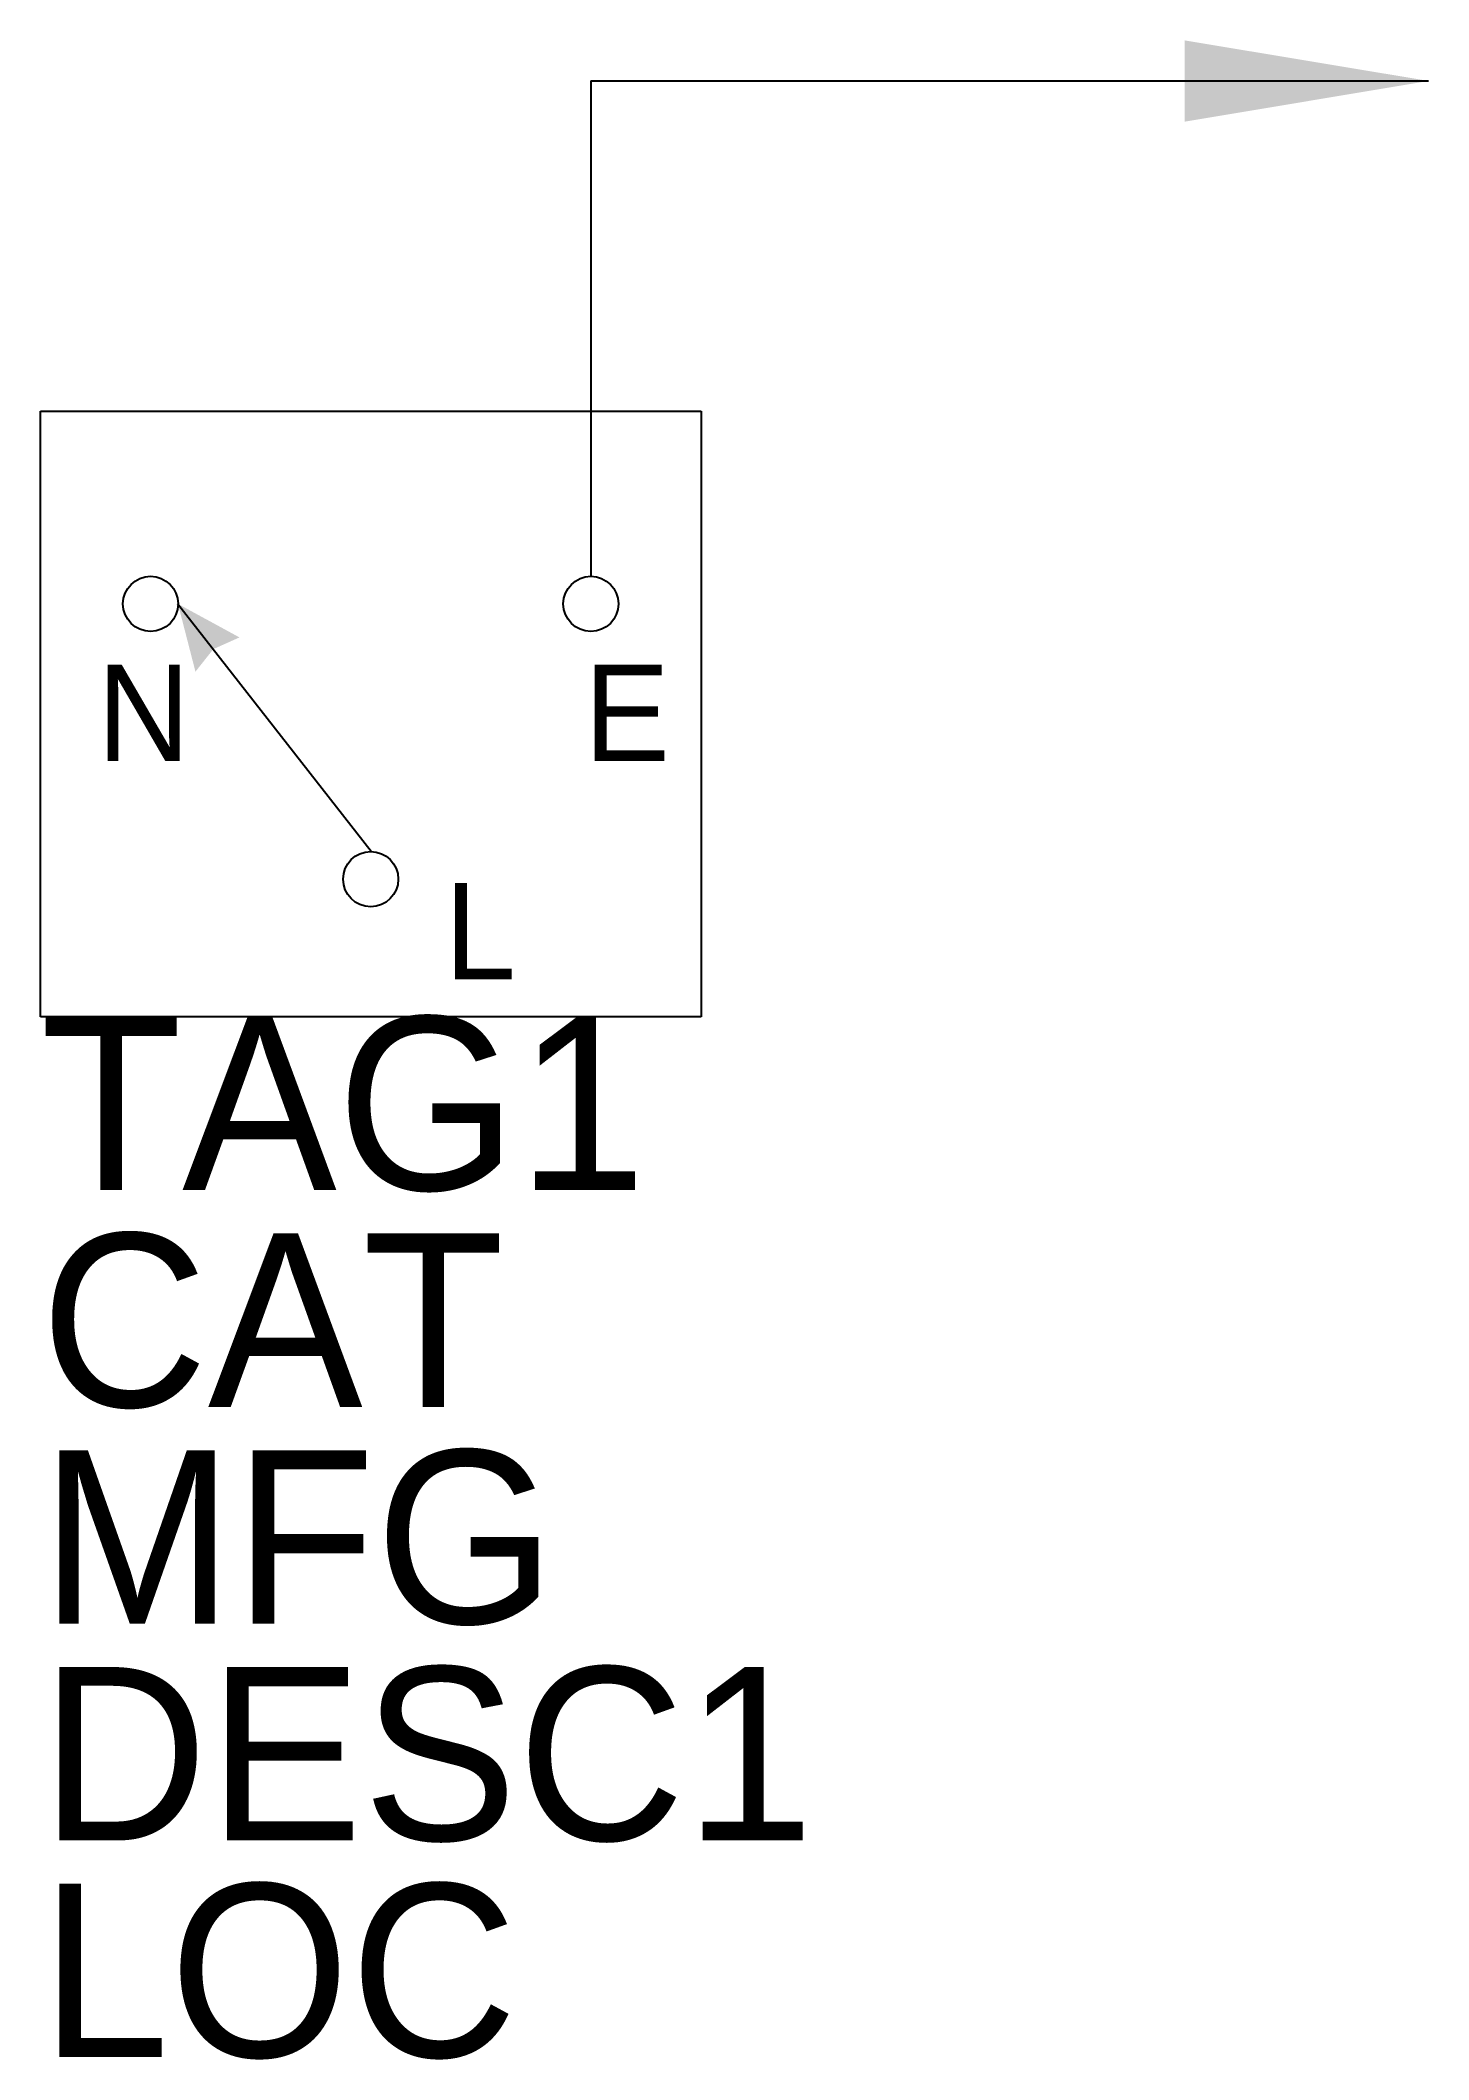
# Model space of a CAD drawing. Extents: x -0.5 to 0.27, y -0.85 to 0.27.
import ezdxf

# ---------------------------------------------------------------- set-up
doc = ezdxf.new("R2010")
doc.units = 0
doc.layers.get('0').update_dxf_attribs({"linetype": 'CONTINUOUS'})

msp = doc.modelspace()

# ---------------------------------------------------------------- linework, layer by layer
for p, q in [((-0.1947, 0.2483), (0.2699, 0.2483)), ((-0.1947, 0.2483), (-0.1947, -0.0265)), ((-0.5, -0.2708), (-0.5, 0.0651)), ((-0.5, 0.0651), (-0.1336, 0.0651)), ((-0.1336, 0.0651), (-0.1336, -0.2708)), ((-0.3166, -0.1792), (-0.424, -0.0417)), ((-0.1336, -0.2708), (-0.5, -0.2708))]:
    msp.add_line(p, q)
for centre in [(-0.4389, -0.0418), (-0.1947, -0.0418), (-0.3168, -0.1945)]:
    msp.add_circle(centre, 0.0153)
for points in [[(0.1346, 0.2708), (0.1346, 0.2257), (0.2699, 0.2483)], [(-0.4237, -0.0418), (-0.3896, -0.0604), (-0.4041, -0.0669)], [(-0.4237, -0.0418), (-0.414, -0.0794), (-0.4041, -0.0669)]]:
    msp.add_solid(points)

# ---------------------------------------------------------------- texts
for tag, p in [('TAG1', (-0.5, -0.367)), ('CAT', (-0.5, -0.48725)), ('MFG', (-0.5, -0.6075)), ('DESC1', (-0.5, -0.72775)), ('LOC', (-0.5, -0.848))]:
    msp.add_attdef(tag, p, '', height=0.0962)
at = {"layer": '0.0'}
for s, p in [('N', (-0.4685, -0.1289)), ('E', (-0.1985, -0.1289)), ('L', (-0.2759, -0.25))]:
    msp.add_text(s, height=0.0534, dxfattribs=at).set_placement(p)

doc.saveas('drawing.dxf')
